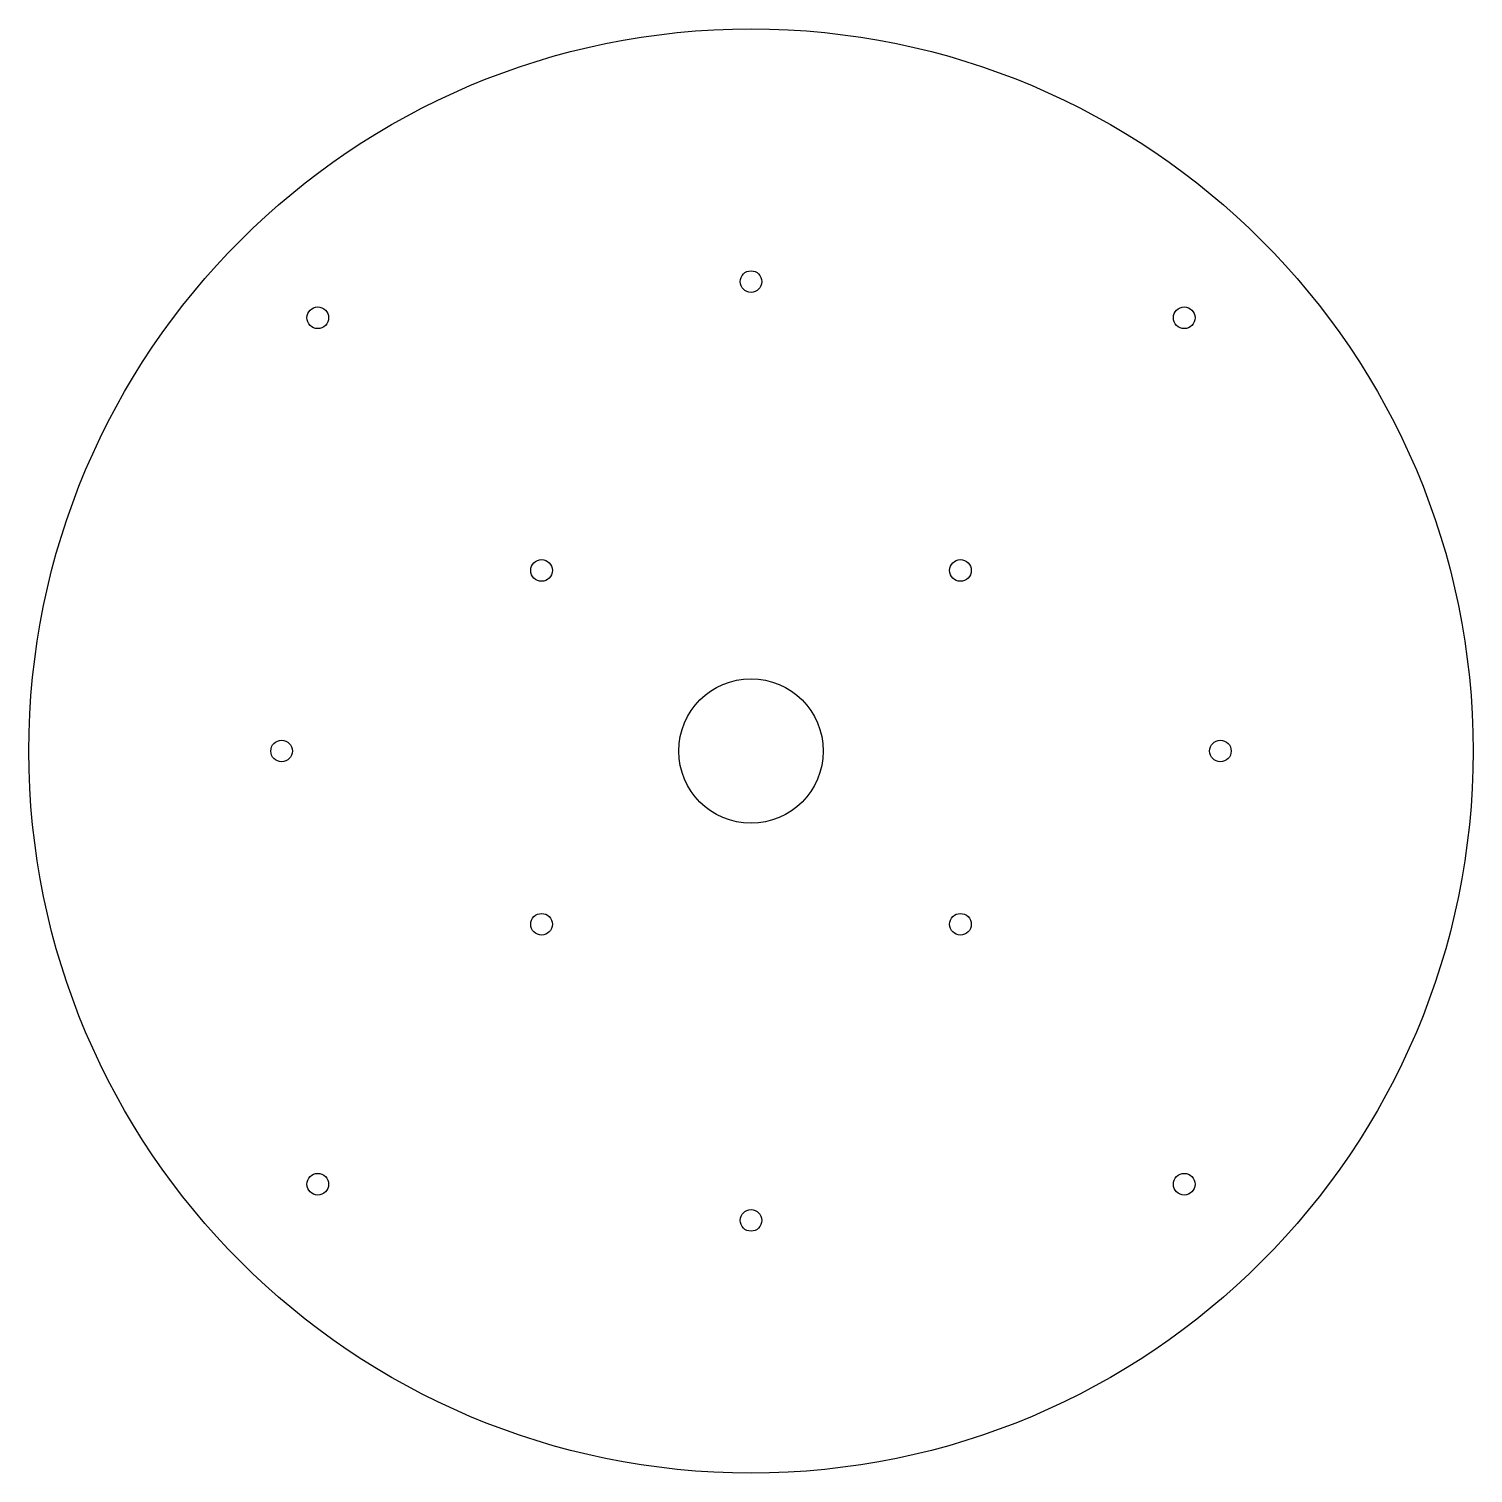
# Model space of a CAD drawing. Extents: x -100 to 100, y -100 to 100.
import ezdxf

# ---------------------------------------------------------------- set-up
doc = ezdxf.new("R2010")
doc.units = 0
doc.layers.get('0').update_dxf_attribs({"linetype": 'continuous'})

# ---------------------------------------------------------------- blocks, each defined once
blk = doc.blocks.new('SHAPE2DVIEW')
at = {"color": 0}
for centre, radius in [((0, 0), 100), ((0, 65), 1.5), ((-60, 60), 1.5), ((60, 60), 1.5), ((-29, 25), 1.5), ((29, 25), 1.5), ((0, 0), 10), ((-65, 0), 1.5), ((65, 0), 1.5), ((-29, -24), 1.5), ((29, -24), 1.5), ((-60, -60), 1.5), ((60, -60), 1.5), ((0, -65), 1.5)]:
    blk.add_circle(centre, radius, dxfattribs=at)

msp = doc.modelspace()

# ---------------------------------------------------------------- block references
at = {"color": 0}
msp.add_blockref('SHAPE2DVIEW', (0, 0), dxfattribs=at)

doc.saveas('drawing.dxf')
